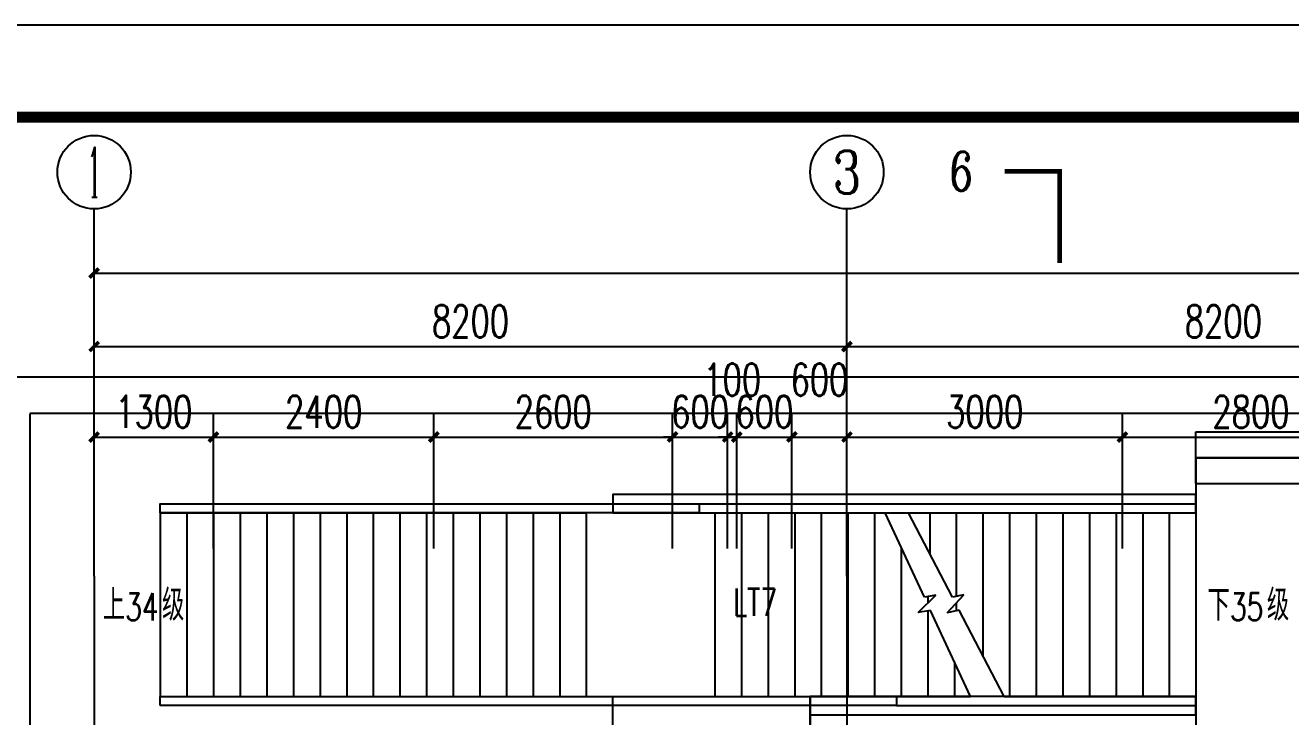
# Model space of a CAD drawing. Header units: millimetres. Extents: x 0 to 118900, y 0 to 84100.
# Drawn here: x 11148 to 24931, y 76568 to 84100 of the extents above; entities that cross this region are included whole.
import ezdxf
from ezdxf.enums import TextEntityAlignment as Align

# ---------------------------------------------------------------- set-up
doc = ezdxf.new("R2010")
doc.units = ezdxf.units.MM
doc.linetypes.add('DASH', pattern=[0.35, 0.25, -0.1])
doc.linetypes.add('DOTE', pattern=[2.42, 2, -0.2, 0.02, -0.2])
for name, color, linetype in [('AXIS', 3, 'Continuous'), ('AXIS_TEXT', 7, 'Continuous'), ('DIM_SYMB', 3, 'Continuous'), ('DOTE', 1, 'DOTE'), ('PUB_DIM', 3, 'Continuous'), ('PUB_TEXT', 7, 'Continuous'), ('SEE', 5, 'Continuous'), ('STAIR', 201, 'Continuous'), ('WINDOW_TEXT', 7, 'Continuous'), ('图框', 7, 'Continuous'), ('排水', 7, 'Continuous')]:
    doc.layers.add(name, color=color, linetype=linetype)
doc.styles.add('_TCH_AXIS', font='COMPLEX', dxfattribs={"bigfont": 'GBCBIG'})
doc.styles.add('_TCH_DIM', font='SIMPLEX', dxfattribs={"bigfont": 'GBCBIG'})
doc.styles.add('_TCH_LABEL', font='COMPLEX', dxfattribs={"bigfont": 'GBCBIG'})
doc.styles.add('_TCH_WINDOW', font='SIMPLEX', dxfattribs={"height": 3.5, "bigfont": 'GBCBIG'})
doc.styles.add('COMPLEX', font='COMPLEX')
doc.styles.add('DIM_FONT', font='SIMPLEX', dxfattribs={"width": 0.7, "bigfont": 'GBCBIG'})
doc.styles.add('TKZ1_tjhts.shx', font='tjromant.shx', dxfattribs={"bigfont": 'tjhts.shx'})
doc.dimstyles.new('_TCH_ARCH&&100', dxfattribs={"dimtxt": 350, "dimasz": 100, "dimexe": 250, "dimexo": 300, "dimgap": 100, "dimtad": 1, "dimdec": 0, "dimzin": 0, "dimdsep": 46, "dimtxsty": 'DIM_FONT', "dimblk": 'ARCHTICK', "dimcen": 0.09, "dimclrt": 7, "dimazin": 2, "dimtfac": 1, "dimtdec": 0, "dimtix": 1, "dimtmove": 2, "dimatfit": 3, "dimldrblk": 'ARCHTICK', "dimfxl": 1, "dimtolj": 1, "dimtzin": 0, "dimarcsym": 0})

# ---------------------------------------------------------------- blocks, each defined once
blk = doc.blocks.new('TJAD_TK_A0_A')
at = {"layer": '图框'}
blk.add_line((1188.88, 841.06), (-0.12, 841.06), dxfattribs=at)
at = {"layer": '图框', "const_width": 1.2}
blk.add_lwpolyline([(1178.88, 10.06), (1178.88, 831.06), (24.88, 831.06), (24.88, 10.06)], close=True, dxfattribs=at)
at = {"style": 'TKZ1_tjhts.shx'}
for tag, p, height, flags in [('ClientChinese_001', (977.79, 443.57), 5, 8), ('ClientChinese_002', (1013.71, 434.65), 5, 8), ('DescriptionChineseA_001', (1089.55, 425.89), 3.6, 8), ('RevA', (1115.23, 424.56), 3, 8), ('ProjectNameChinese_001', (992.73, 296.22), 5, 8), ('SubProjectChinese_001', (1095.02, 282.68), 3, 8), ('SubProjectNo', (1158.66, 271.34), 3, 8), ('ApprovedBy', (1120.43, 250.26), 3.6, 8), ('ApprovedBySignPos', (1139.55, 247.78), 3.6, 9), ('ReviewedBy', (1120.43, 240.36), 3.6, 8), ('ReviewedBySignPos', (1139.55, 238.08), 3.6, 9), ('CheckedBy', (1120.43, 230.63), 3.6, 8), ('CheckedBySignPos', (1138.96, 228.13), 3.6, 9), ('PrincipalInCharge1', (1120.43, 219.88), 3.6, 8), ('PrincipalInCharge1SignPos', (1138.79, 217.18), 3.6, 9), ('PrincipalInCharge2', (1120.43, 210.44), 3.6, 8), ('PrincipalInCharge2SignPos', (1138.61, 207.69), 3.6, 9), ('DisciplineResponsible1', (1120.43, 200.15), 3.6, 8), ('DisciplineResponsible1SignPos', (1139.16, 197.4), 3.6, 9), ('DisciplineResponsible2', (1120.43, 190.13), 3.6, 8), ('DisciplineResponsible2SignPos', (1138.95, 187.58), 3.6, 9), ('DesignedBy1', (1120.43, 180.47), 3.6, 8), ('DesignedBy1SignPos', (1138.5, 177.67), 3.6, 9), ('DesignedBy2', (1120.43, 169.78), 3.6, 8), ('DesignedBy2SignPos', (1138.65, 167.23), 3.6, 9), ('DrawnBy', (1120.43, 160.19), 3.6, 8), ('DrawnBySignPos', (1138.65, 157.82), 3.6, 9), ('DisciplineChinese', (1119.24, 125.84), 3.6, 8), ('StageChinese', (1158.76, 125.37), 3.6, 8), ('DisciplineEnglish', (1119.42, 122.2), 2.2, 8), ('StageEnglish', (1158.94, 121.73), 2.2, 8), ('SheetNo', (1118.87, 114.03), 3, 8), ('Rev2', (1158.86, 113.56), 3, 8)]:
    blk.add_attdef(tag, p, '', height=height, dxfattribs=dict(at, flags=flags))
at = {"style": 'TKZ1_tjhts.shx', "width": 0.7, "flags": 8}
for tag, p, height in [('DateA', (1099.36, 424.56), 3), ('ProjectNo', (1119.31, 270.56), 3), ('ApprovedByDate', (1159.94, 250.39), 3.6), ('ReviewedByDate', (1159.94, 241), 3.6), ('CheckedByDate', (1159.94, 230.41), 3.6), ('PrincipalInCharge1Date', (1159.94, 220.36), 3.6), ('PrincipalInCharge2Date', (1159.94, 210.61), 3.6), ('DisciplineResponsible1Date', (1159.94, 200.05), 3.6), ('DisciplineResponsible2Date', (1159.94, 190.43), 3.6), ('DesignedBy1Date', (1159.94, 179.93), 3.6), ('DesignedBy2Date', (1159.94, 169.41), 3.6), ('DrawnByDate', (1159.94, 159.78), 3.6)]:
    blk.add_attdef(tag, p, '', height=height, dxfattribs=at)
at = {"style": 'TKZ1_tjhts.shx', "flags": 8}
for tag, height, p in [('DescriptionEnglishA', 2.2, (1150.82, 423.33)), ('ClientEnglish', 3, (1139.46, 390.63)), ('ProjectNameEnglish', 3, (1142.02, 290.26)), ('SubProjectEnglish', 2.2, (1148.76, 279.65)), ('SheetTitleEnglish', 3, (1142.79, 135.3))]:
    blk.add_attdef(tag, text='', height=height, dxfattribs=at).set_placement(p, align=Align.MIDDLE_CENTER)
at = {"style": 'TKZ1_tjhts.shx', "flags": 9}
for tag, p in [('Electricity3SignPos', (15.68, 269.92)), ('ELV3SignPos', (23.47, 269.59)), ('Electricity2SignPos', (15.71, 253.14)), ('ELV2SignPos', (23.5, 252.81)), ('Electricity1SignPos', (15.63, 237.78)), ('ELV1SignPos', (23.42, 237.46)), ('Power3SignPos', (23.18, 205.92)), ('HVAC3SignPos', (14.96, 205.89)), ('Power2SignPos', (23.38, 189.51)), ('HVAC2SignPos', (15.13, 189.18)), ('Power1SignPos', (23.75, 173.22)), ('HVAC1SignPos', (15.89, 173.16)), ('Structure7SignPos', (23.2, 141.11)), ('Plumbing3SignPos', (16.07, 141.15)), ('Structure6SignPos', (23, 125.87)), ('Plumbing2SignPos', (14.83, 125.62)), ('Structure5SignPos', (23, 110.08)), ('Plumbing1SignPos', (15.66, 109.11)), ('Structure4SignPos', (23, 93.78)), ('Architecture3SignPos', (16.07, 77.07)), ('Structure3SignPos', (22.74, 77.47)), ('Architecture2SignPos', (15.8, 61.24)), ('Structure2SignPos', (23.12, 62.01)), ('Architecture1SignPos', (16.88, 45.06)), ('Structure1SignPos', (23.11, 45.86))]:
    blk.add_attdef(tag, p, '', height=2.5, rotation=90, dxfattribs=at)
at = {"style": 'TKZ1_tjhts.shx', "flags": 8}
blk.add_attdef('SheetTitleChinese', text='', height=5, dxfattribs=at).set_placement((1140.42, 148.12), align=Align.TOP_CENTER)
blk = doc.blocks.new('_AXISO')
blk.add_circle((0, 0), 0.5)
at = {"layer": 'AXIS_TEXT', "style": 'COMPLEX', "width": 1.041667}
blk.add_attdef('A', text='', height=0.56, dxfattribs=at).set_placement((-0.25, -0.28), (0.25, -0.28), align=Align.FIT)
blk = doc.blocks.new('_ArchTick')
at = {"color": 0, "linetype": 'ByBlock', "const_width": 0.4}
blk.add_lwpolyline([(-0.5, -0.5), (0.5, 0.5)], dxfattribs=at)
blk = doc.blocks.new('*D37')
at = {"layer": 'AXIS', "color": 0, "lineweight": -2, "transparency": 16777216}
for p, q in [((718944, 1612663), (718944, 1615913)), ((793544, 1612663), (793544, 1615913)), ((718944, 1615663), (793544, 1615663))]:
    blk.add_line(p, q, dxfattribs=at)
at = {"layer": 'Defpoints', "color": 0, "transparency": 16777216}
for p in [(793544, 1615663), (718944, 1612363), (793544, 1612363)]:
    blk.add_point(p, dxfattribs=at)
at = {"layer": 'AXIS', "color": 0, "lineweight": -2, "transparency": 16777216, "xscale": 100, "yscale": 100, "zscale": 100, "rotation": 180}
blk.add_blockref('_ArchTick', (718944, 1615663), dxfattribs=at)
at = {"layer": 'AXIS', "color": 0, "lineweight": -2, "transparency": 16777216, "xscale": 100, "yscale": 100, "zscale": 100}
blk.add_blockref('_ArchTick', (793544, 1615663), dxfattribs=at)
at = {"layer": 'AXIS', "color": 7, "transparency": 16777216, "insert": (756244, 1615938), "char_height": 350, "attachment_point": 5, "style": 'DIM_FONT'}
blk.add_mtext('\\A1;74600', dxfattribs=at)
blk = doc.blocks.new('*D38')
at = {"layer": 'AXIS', "color": 0, "lineweight": -2, "transparency": 16777216}
for p, q in [((718944, 1612663), (718944, 1615113)), ((727144, 1612663), (727144, 1615113)), ((718944, 1614863), (727144, 1614863))]:
    blk.add_line(p, q, dxfattribs=at)
at = {"layer": 'Defpoints', "color": 0, "transparency": 16777216}
for p in [(727144, 1614863), (718944, 1612363), (727144, 1612363)]:
    blk.add_point(p, dxfattribs=at)
at = {"layer": 'AXIS', "color": 0, "lineweight": -2, "transparency": 16777216, "xscale": 100, "yscale": 100, "zscale": 100, "rotation": 180}
blk.add_blockref('_ArchTick', (718944, 1614863), dxfattribs=at)
at = {"layer": 'AXIS', "color": 0, "lineweight": -2, "transparency": 16777216, "xscale": 100, "yscale": 100, "zscale": 100}
blk.add_blockref('_ArchTick', (727144, 1614863), dxfattribs=at)
at = {"layer": 'AXIS', "color": 7, "transparency": 16777216, "insert": (723044, 1615138), "char_height": 350, "attachment_point": 5, "style": 'DIM_FONT'}
blk.add_mtext('\\A1;8200', dxfattribs=at)
blk = doc.blocks.new('*D39')
at = {"layer": 'AXIS', "color": 0, "lineweight": -2, "transparency": 16777216}
for p, q in [((727144, 1612663), (727144, 1615113)), ((735344, 1612663), (735344, 1615113)), ((727144, 1614863), (735344, 1614863))]:
    blk.add_line(p, q, dxfattribs=at)
at = {"layer": 'Defpoints', "color": 0, "transparency": 16777216}
for p in [(735344, 1614863), (727144, 1612363), (735344, 1612363)]:
    blk.add_point(p, dxfattribs=at)
at = {"layer": 'AXIS', "color": 0, "lineweight": -2, "transparency": 16777216, "xscale": 100, "yscale": 100, "zscale": 100, "rotation": 180}
blk.add_blockref('_ArchTick', (727144, 1614863), dxfattribs=at)
at = {"layer": 'AXIS', "color": 0, "lineweight": -2, "transparency": 16777216, "xscale": 100, "yscale": 100, "zscale": 100}
blk.add_blockref('_ArchTick', (735344, 1614863), dxfattribs=at)
at = {"layer": 'AXIS', "color": 7, "transparency": 16777216, "insert": (731244, 1615138), "char_height": 350, "attachment_point": 5, "style": 'DIM_FONT'}
blk.add_mtext('\\A1;8200', dxfattribs=at)
blk = doc.blocks.new('*D398')
at = {"layer": 'Defpoints', "color": 0, "transparency": 16777216}
for p in [(13198, 79615), (11898, 78100), (13198, 78100)]:
    blk.add_point(p, dxfattribs=at)
at = {"layer": 'PUB_DIM', "color": 0, "lineweight": -2, "transparency": 16777216}
for p, q in [((11898, 78400), (11898, 79865)), ((13198, 78400), (13198, 79865)), ((11898, 79615), (13198, 79615))]:
    blk.add_line(p, q, dxfattribs=at)
at = {"layer": 'PUB_DIM', "color": 0, "lineweight": -2, "transparency": 16777216, "xscale": 100, "yscale": 100, "zscale": 100, "rotation": 180}
blk.add_blockref('_ArchTick', (11898, 79615), dxfattribs=at)
at = {"layer": 'PUB_DIM', "color": 0, "lineweight": -2, "transparency": 16777216, "xscale": 100, "yscale": 100, "zscale": 100}
blk.add_blockref('_ArchTick', (13198, 79615), dxfattribs=at)
at = {"layer": 'PUB_DIM', "color": 7, "transparency": 16777216, "insert": (12548, 79890), "char_height": 350, "attachment_point": 5, "style": 'DIM_FONT'}
blk.add_mtext('\\A1;1300', dxfattribs=at)
blk = doc.blocks.new('*D399')
at = {"layer": 'Defpoints', "color": 0, "transparency": 16777216}
for p in [(15598, 79615), (13198, 78100), (15598, 78100)]:
    blk.add_point(p, dxfattribs=at)
at = {"layer": 'PUB_DIM', "color": 0, "lineweight": -2, "transparency": 16777216}
for p, q in [((13198, 78400), (13198, 79865)), ((15598, 78400), (15598, 79865)), ((13198, 79615), (15598, 79615))]:
    blk.add_line(p, q, dxfattribs=at)
at = {"layer": 'PUB_DIM', "color": 0, "lineweight": -2, "transparency": 16777216, "xscale": 100, "yscale": 100, "zscale": 100, "rotation": 180}
blk.add_blockref('_ArchTick', (13198, 79615), dxfattribs=at)
at = {"layer": 'PUB_DIM', "color": 0, "lineweight": -2, "transparency": 16777216, "xscale": 100, "yscale": 100, "zscale": 100}
blk.add_blockref('_ArchTick', (15598, 79615), dxfattribs=at)
at = {"layer": 'PUB_DIM', "color": 7, "transparency": 16777216, "insert": (14398, 79890), "char_height": 350, "attachment_point": 5, "style": 'DIM_FONT'}
blk.add_mtext('\\A1;2400', dxfattribs=at)
blk = doc.blocks.new('*D400')
at = {"layer": 'Defpoints', "color": 0, "transparency": 16777216}
for p in [(18198, 79615), (15598, 78100), (18198, 78100)]:
    blk.add_point(p, dxfattribs=at)
at = {"layer": 'PUB_DIM', "color": 0, "lineweight": -2, "transparency": 16777216}
for p, q in [((15598, 78400), (15598, 79865)), ((18198, 78400), (18198, 79865)), ((15598, 79615), (18198, 79615))]:
    blk.add_line(p, q, dxfattribs=at)
at = {"layer": 'PUB_DIM', "color": 0, "lineweight": -2, "transparency": 16777216, "xscale": 100, "yscale": 100, "zscale": 100, "rotation": 180}
blk.add_blockref('_ArchTick', (15598, 79615), dxfattribs=at)
at = {"layer": 'PUB_DIM', "color": 0, "lineweight": -2, "transparency": 16777216, "xscale": 100, "yscale": 100, "zscale": 100}
blk.add_blockref('_ArchTick', (18198, 79615), dxfattribs=at)
at = {"layer": 'PUB_DIM', "color": 7, "transparency": 16777216, "insert": (16898, 79890), "char_height": 350, "attachment_point": 5, "style": 'DIM_FONT'}
blk.add_mtext('\\A1;2600', dxfattribs=at)
blk = doc.blocks.new('*D401')
at = {"layer": 'Defpoints', "color": 0, "transparency": 16777216}
for p in [(18798, 79615), (18198, 78100), (18798, 78100)]:
    blk.add_point(p, dxfattribs=at)
at = {"layer": 'PUB_DIM', "color": 0, "lineweight": -2, "transparency": 16777216}
for p, q in [((18198, 78400), (18198, 79865)), ((18798, 78400), (18798, 79865)), ((18198, 79615), (18098, 79615)), ((18198, 79615), (18798, 79615)), ((18798, 79615), (18898, 79615))]:
    blk.add_line(p, q, dxfattribs=at)
at = {"layer": 'PUB_DIM', "color": 0, "lineweight": -2, "transparency": 16777216, "xscale": 100, "yscale": 100, "zscale": 100}
blk.add_blockref('_ArchTick', (18198, 79615), dxfattribs=at)
at = {"layer": 'PUB_DIM', "color": 0, "lineweight": -2, "transparency": 16777216, "xscale": 100, "yscale": 100, "zscale": 100, "rotation": 180}
blk.add_blockref('_ArchTick', (18798, 79615), dxfattribs=at)
at = {"layer": 'PUB_DIM', "color": 7, "transparency": 16777216, "insert": (18498, 79890), "char_height": 350, "attachment_point": 5, "style": 'DIM_FONT'}
blk.add_mtext('\\A1;600', dxfattribs=at)
blk = doc.blocks.new('*D402')
at = {"layer": 'Defpoints', "color": 0, "transparency": 16777216}
for p in [(18898, 79615), (18798, 78100), (18898, 78100)]:
    blk.add_point(p, dxfattribs=at)
at = {"layer": 'PUB_DIM', "color": 0, "lineweight": -2, "transparency": 16777216}
for p, q in [((18798, 78400), (18798, 79865)), ((18898, 78400), (18898, 79865)), ((18798, 79615), (18698, 79615)), ((18798, 79615), (18898, 79615)), ((18898, 79615), (18998, 79615))]:
    blk.add_line(p, q, dxfattribs=at)
at = {"layer": 'PUB_DIM', "color": 0, "lineweight": -2, "transparency": 16777216, "xscale": 100, "yscale": 100, "zscale": 100}
blk.add_blockref('_ArchTick', (18798, 79615), dxfattribs=at)
at = {"layer": 'PUB_DIM', "color": 0, "lineweight": -2, "transparency": 16777216, "xscale": 100, "yscale": 100, "zscale": 100, "rotation": 180}
blk.add_blockref('_ArchTick', (18898, 79615), dxfattribs=at)
at = {"layer": 'PUB_DIM', "color": 7, "transparency": 16777216, "insert": (18848, 80240), "char_height": 350, "attachment_point": 5, "style": 'DIM_FONT'}
blk.add_mtext('\\A1;100', dxfattribs=at)
blk = doc.blocks.new('*D403')
at = {"layer": 'Defpoints', "color": 0, "transparency": 16777216}
for p in [(19498, 79615), (18898, 78100), (19498, 78100)]:
    blk.add_point(p, dxfattribs=at)
at = {"layer": 'PUB_DIM', "color": 0, "lineweight": -2, "transparency": 16777216}
for p, q in [((18898, 78400), (18898, 79865)), ((19498, 78400), (19498, 79865)), ((18898, 79615), (18798, 79615)), ((18898, 79615), (19498, 79615)), ((19498, 79615), (19598, 79615))]:
    blk.add_line(p, q, dxfattribs=at)
at = {"layer": 'PUB_DIM', "color": 0, "lineweight": -2, "transparency": 16777216, "xscale": 100, "yscale": 100, "zscale": 100}
blk.add_blockref('_ArchTick', (18898, 79615), dxfattribs=at)
at = {"layer": 'PUB_DIM', "color": 0, "lineweight": -2, "transparency": 16777216, "xscale": 100, "yscale": 100, "zscale": 100, "rotation": 180}
blk.add_blockref('_ArchTick', (19498, 79615), dxfattribs=at)
at = {"layer": 'PUB_DIM', "color": 7, "transparency": 16777216, "insert": (19198, 79890), "char_height": 350, "attachment_point": 5, "style": 'DIM_FONT'}
blk.add_mtext('\\A1;600', dxfattribs=at)
blk = doc.blocks.new('*D404')
at = {"layer": 'Defpoints', "color": 0, "transparency": 16777216}
for p in [(20098, 79615), (19498, 78100), (20098, 78100)]:
    blk.add_point(p, dxfattribs=at)
at = {"layer": 'PUB_DIM', "color": 0, "lineweight": -2, "transparency": 16777216}
for p, q in [((19498, 78400), (19498, 79865)), ((20098, 78400), (20098, 79865)), ((19498, 79615), (20098, 79615))]:
    blk.add_line(p, q, dxfattribs=at)
at = {"layer": 'PUB_DIM', "color": 0, "lineweight": -2, "transparency": 16777216, "xscale": 100, "yscale": 100, "zscale": 100, "rotation": 180}
blk.add_blockref('_ArchTick', (19498, 79615), dxfattribs=at)
at = {"layer": 'PUB_DIM', "color": 0, "lineweight": -2, "transparency": 16777216, "xscale": 100, "yscale": 100, "zscale": 100}
blk.add_blockref('_ArchTick', (20098, 79615), dxfattribs=at)
at = {"layer": 'PUB_DIM', "color": 7, "transparency": 16777216, "insert": (19798, 80240), "char_height": 350, "attachment_point": 5, "style": 'DIM_FONT'}
blk.add_mtext('\\A1;600', dxfattribs=at)
blk = doc.blocks.new('*D405')
at = {"layer": 'Defpoints', "color": 0, "transparency": 16777216}
for p in [(23098, 79615), (20098, 78100), (23098, 78100)]:
    blk.add_point(p, dxfattribs=at)
at = {"layer": 'PUB_DIM', "color": 0, "lineweight": -2, "transparency": 16777216}
for p, q in [((20098, 78400), (20098, 79865)), ((23098, 78400), (23098, 79865)), ((20098, 79615), (23098, 79615))]:
    blk.add_line(p, q, dxfattribs=at)
at = {"layer": 'PUB_DIM', "color": 0, "lineweight": -2, "transparency": 16777216, "xscale": 100, "yscale": 100, "zscale": 100, "rotation": 180}
blk.add_blockref('_ArchTick', (20098, 79615), dxfattribs=at)
at = {"layer": 'PUB_DIM', "color": 0, "lineweight": -2, "transparency": 16777216, "xscale": 100, "yscale": 100, "zscale": 100}
blk.add_blockref('_ArchTick', (23098, 79615), dxfattribs=at)
at = {"layer": 'PUB_DIM', "color": 7, "transparency": 16777216, "insert": (21598, 79890), "char_height": 350, "attachment_point": 5, "style": 'DIM_FONT'}
blk.add_mtext('\\A1;3000', dxfattribs=at)
blk = doc.blocks.new('*D406')
at = {"layer": 'Defpoints', "color": 0, "transparency": 16777216}
for p in [(25898, 79615), (23098, 78100), (25898, 78100)]:
    blk.add_point(p, dxfattribs=at)
at = {"layer": 'PUB_DIM', "color": 0, "lineweight": -2, "transparency": 16777216}
for p, q in [((23098, 78400), (23098, 79865)), ((25898, 78400), (25898, 79865)), ((23098, 79615), (25898, 79615))]:
    blk.add_line(p, q, dxfattribs=at)
at = {"layer": 'PUB_DIM', "color": 0, "lineweight": -2, "transparency": 16777216, "xscale": 100, "yscale": 100, "zscale": 100, "rotation": 180}
blk.add_blockref('_ArchTick', (23098, 79615), dxfattribs=at)
at = {"layer": 'PUB_DIM', "color": 0, "lineweight": -2, "transparency": 16777216, "xscale": 100, "yscale": 100, "zscale": 100}
blk.add_blockref('_ArchTick', (25898, 79615), dxfattribs=at)
at = {"layer": 'PUB_DIM', "color": 7, "transparency": 16777216, "insert": (24498, 79890), "char_height": 350, "attachment_point": 5, "style": 'DIM_FONT'}
blk.add_mtext('\\A1;2800', dxfattribs=at)
blk = doc.blocks.new('AXIS-NET-07')
at = {"layer": 'AXIS'}
for p, q in [((718944, 1612362.8), (718944, 1616362.8)), ((727144, 1612362.8), (727144, 1616362.8))]:
    blk.add_line(p, q, dxfattribs=at)
at = {"layer": 'DOTE'}
for p, q in [((718944, 1612362.8), (718944, 1540152.8)), ((727144, 1612362.8), (727144, 1540152.8))]:
    blk.add_line(p, q, dxfattribs=at)
at = {"layer": 'AXIS'}
ref = blk.add_blockref('_AXISO', (718944, 1616762.8), dxfattribs=dict(at, xscale=800, yscale=800, zscale=800))
ref.add_attrib('A', '1', dxfattribs={"layer": 'AXIS_TEXT', "ltscale": 20, "height": 544.8, "style": '_TCH_AXIS', "width": 0.555556}).set_placement((718879.2, 1616490.4), (719008.9, 1616490.4), align=Align.FIT)
ref = blk.add_blockref('_AXISO', (727144, 1616762.8), dxfattribs=dict(at, xscale=800, yscale=800, zscale=800))
ref.add_attrib('A', '3', dxfattribs={"layer": 'AXIS_TEXT', "ltscale": 20, "height": 465.9, "style": '_TCH_AXIS'}).set_placement((726988.7, 1616529.9), (727299.3, 1616529.9), align=Align.FIT)
for p1, p2, distance, picture, middle in [((718944, 1612362.8), (793544, 1612362.8), 3300, '*D37', (756244, 1615937.8)), ((718944, 1612362.8), (727144, 1612362.8), 2500, '*D38', (723044, 1615137.8)), ((727144, 1612362.8), (735344, 1612362.8), 2500, '*D39', (731244, 1615137.8))]:
    dim = blk.add_aligned_dim(p1=p1, p2=p2, distance=distance, dimstyle='_TCH_ARCH&&100', dxfattribs=at)
    dim.commit()
    dim.dimension.update_dxf_attribs({"geometry": picture, "text_midpoint": middle})

msp = doc.modelspace()

# ---------------------------------------------------------------- linework, layer by layer
at = {"layer": 'DIM_SYMB', "const_width": 50}
msp.add_lwpolyline([(22414.4, 81510.4), (22414.4, 82510.4), (21814.4, 82510.4)], dxfattribs=at)
at = {"layer": 'DIM_SYMB'}
for points in [[(12947.4, 77789.9, 0, 0, 0), (20717.4, 77789.9, 80, 0, 0), (21017.4, 77789.9, 0, 0, 0)], [(23898.6, 77789.9, 0, 0, 0), (21857.6, 77789.9, 80, 0, 0), (21557.6, 77789.9, 0, 0, 0)]]:
    msp.add_lwpolyline(points, format="xyseb", dxfattribs=at)
at = {"layer": 'SEE', "ltscale": 20}
for points in [[(17547.6, 78789.9), (23898.6, 78789.9), (23898.6, 78989.9), (17547.6, 78989.9)], [(19697.6, 76589.9), (23898.6, 76589.9), (23898.6, 76789.9), (19697.6, 76789.9)]]:
    msp.add_lwpolyline(points, close=True, dxfattribs=at)
for points in [[(17547.6, 75889.9), (17547.6, 76789.9)], [(19697.6, 75889.9), (19697.6, 76789.9)], [(19697.6, 76589.9), (19697.6, 76089.9)]]:
    msp.add_lwpolyline(points, dxfattribs=at)
at = {"layer": 'STAIR'}
for p, q in [((23898.6, 79109.9), (23898.6, 79669.9)), ((23898.6, 79669.9), (28598.6, 79669.9)), ((23898.6, 79389.9), (28598.6, 79389.9)), ((23898.6, 79109.9), (28598.6, 79109.9)), ((12618.6, 78789.9), (17258.6, 78789.9)), ((12618.6, 78789.9), (12618.6, 76789.9)), ((12908.6, 78789.9), (12908.6, 76789.9)), ((13198.6, 78789.9), (13198.6, 76789.9)), ((13488.6, 78789.9), (13488.6, 76789.9)), ((13778.6, 78789.9), (13778.6, 76789.9)), ((14068.6, 78789.9), (14068.6, 76789.9)), ((14358.6, 78789.9), (14358.6, 76789.9)), ((14648.6, 78789.9), (14648.6, 76789.9)), ((14938.6, 78789.9), (14938.6, 76789.9)), ((15228.6, 78789.9), (15228.6, 76789.9)), ((15518.6, 78789.9), (15518.6, 76789.9)), ((15808.6, 78789.9), (15808.6, 76789.9)), ((16098.6, 78789.9), (16098.6, 76789.9)), ((16388.6, 78789.9), (16388.6, 76789.9)), ((16678.6, 78789.9), (16678.6, 76789.9)), ((16968.6, 78789.9), (16968.6, 76789.9)), ((17258.6, 78789.9), (17258.6, 76789.9)), ((18658.6, 78789.9), (20514.6, 78789.9)), ((18658.6, 78789.9), (18658.6, 76789.9)), ((18948.6, 78789.9), (18948.6, 76789.9)), ((19238.6, 78789.9), (19238.6, 76789.9)), ((19528.6, 78789.9), (19528.6, 76789.9)), ((19818.6, 78789.9), (19818.6, 76789.9)), ((20108.6, 78789.9), (20108.6, 76789.9)), ((20398.6, 78789.9), (20398.6, 76789.9)), ((20940.8, 77871.4), (20514.6, 78789.9)), ((20766.6, 78789.9), (23898.6, 78789.9)), ((21247, 77869.5), (20766.6, 78789.9)), ((20998.6, 78789.9), (20998.6, 78345.4)), ((21288.6, 78789.9), (21288.6, 77878.8)), ((21578.6, 78789.9), (21578.6, 77234.3)), ((21868.6, 78789.9), (21868.6, 76789.9)), ((22158.6, 78789.9), (22158.6, 76789.9)), ((22448.6, 78789.9), (22448.6, 76789.9)), ((22738.6, 78789.9), (22738.6, 76789.9)), ((23028.6, 78789.9), (23028.6, 76789.9)), ((23318.6, 78789.9), (23318.6, 76789.9)), ((23608.6, 78789.9), (23608.6, 76789.9)), ((23898.6, 78789.9), (23898.6, 76789.9)), ((20688.6, 78414.9), (20688.6, 76789.9)), ((20875, 77703.3), (21065.5, 77893.1)), ((21065.5, 77893.1), (20940.8, 77871.4)), ((20978.6, 77878), (20978.6, 77806.5)), ((21189.1, 77698.6), (21370.6, 77897.1)), ((21370.6, 77897.1), (21247, 77869.5)), ((21288.6, 77807.3), (21288.6, 77720.7)), ((21008, 77726.5), (20875, 77703.3)), ((20978.6, 77721.4), (20978.6, 76789.9)), ((21442.6, 76789.9), (21008, 77726.5)), ((21320.9, 77727.9), (21189.1, 77698.6)), ((21810.6, 76789.9), (21320.9, 77727.9)), ((21268.6, 77164.9), (21268.6, 76789.9)), ((12618.6, 76789.9), (17258.6, 76789.9)), ((18658.6, 76789.9), (21442.6, 76789.9)), ((21810.6, 76789.9), (23898.6, 76789.9))]:
    msp.add_line(p, q, dxfattribs=at)
msp.add_lwpolyline([(28597.6, 74689.9), (28597.6, 79389.9), (23898.6, 79389.9), (23898.6, 74689.9)], dxfattribs=at)
for points in [[(18488.6, 78885.9), (18488.6, 78789.9), (12618.6, 78789.9), (12618.6, 78885.9)], [(12618.6, 76689.9), (12618.6, 76789.9), (20638.6, 76789.9), (20638.6, 76689.9)]]:
    msp.add_lwpolyline(points, close=True, dxfattribs=at)
at = {"layer": 'STAIR', "linetype": 'DASH'}
for points in [[(18488.6, 78885.9), (23898.6, 78885.9)], [(20638.6, 76689.9), (23898.6, 76689.9)]]:
    msp.add_lwpolyline(points, dxfattribs=at)
at = {"layer": '排水', "linetype": 'DASH'}
msp.add_lwpolyline([(15497.6, 7289.9), (4097.5, 7289.9), (4097.6, 11889.9), (10797.6, 11889.9), (10797.6, 80269.9), (33797.6, 80269.9), (33797.6, 76289.9), (33397.6, 76289.9), (33397.6, 79869.9), (11197.6, 79869.9), (11197.6, 11489.9), (4497.6, 11489.9), (4497.5, 7689.9), (15497.6, 7689.9)], close=True, dxfattribs=at)

# ---------------------------------------------------------------- block references
at = {"layer": 'DOTE'}
msp.add_blockref('AXIS-NET-07', (-707046.5, -1534262.9), dxfattribs=at)
at = {"layer": '图框', "xscale": 100, "yscale": 100, "zscale": 100}
msp.add_blockref('TJAD_TK_A0_A', (12.1, -5.7), dxfattribs=at)

# ---------------------------------------------------------------- texts
at = {"layer": 'PUB_TEXT', "width": 0.705882}
for s, height, style, p in [('6', 425, '_TCH_LABEL', (21214.4, 82297.9)), ('34', 297.5, '_TCH_DIM', (12237.7, 77614.9)), ('35', 297.5, '_TCH_DIM', (24271.6, 77614.9))]:
    msp.add_text(s, height=height, dxfattribs=dict(at, style=style)).set_placement(p)
at = {"layer": 'PUB_TEXT', "style": '_TCH_DIM'}
for s, p in [('上', (11991.9, 77614.9)), ('级', (12637.7, 77614.9)), ('下', (24025.9, 77614.9)), ('级', (24671.6, 77614.9))]:
    msp.add_text(s, height=337.6, dxfattribs=at).set_placement(p)
at = {"layer": 'WINDOW_TEXT', "style": '_TCH_WINDOW', "width": 0.705882}
msp.add_text('LT7', height=297.5, dxfattribs=at).set_placement((18857.8, 77667.8))

# ---------------------------------------------------------------- dimensions: what is measured, and where the dimension line sits
at = {"layer": 'PUB_DIM'}
for base, p1, p2, picture, middle in [((18897.6, 79614.9), (18797.6, 78099.9), (18897.6, 78099.9), '*D402', (18847.6, 80239.9)), ((20097.6, 79614.9), (19497.6, 78099.9), (20097.6, 78099.9), '*D404', (19797.6, 80239.9))]:
    dim = msp.add_linear_dim(base=base, p1=p1, p2=p2, angle=0, dimstyle='_TCH_ARCH&&100', dxfattribs=at)
    dim.commit()
    dim.dimension.update_dxf_attribs({"geometry": picture, "text_midpoint": middle, "dimtype": 161})
for p1, p2, picture, middle in [((11897.6, 78099.9), (13197.6, 78099.9), '*D398', (12547.6, 79889.9)), ((13197.6, 78099.9), (15597.6, 78099.9), '*D399', (14397.6, 79889.9)), ((15597.6, 78099.9), (18197.6, 78099.9), '*D400', (16897.6, 79889.9)), ((18197.6, 78099.9), (18797.6, 78099.9), '*D401', (18497.6, 79889.9)), ((18897.6, 78099.9), (19497.6, 78099.9), '*D403', (19197.6, 79889.9)), ((20097.6, 78099.9), (23097.6, 78099.9), '*D405', (21597.6, 79889.9)), ((23097.6, 78099.9), (25897.6, 78099.9), '*D406', (24497.6, 79889.9))]:
    dim = msp.add_aligned_dim(p1=p1, p2=p2, distance=1515, dimstyle='_TCH_ARCH&&100', dxfattribs=at)
    dim.commit()
    dim.dimension.update_dxf_attribs({"geometry": picture, "text_midpoint": middle})

doc.saveas('drawing.dxf')
